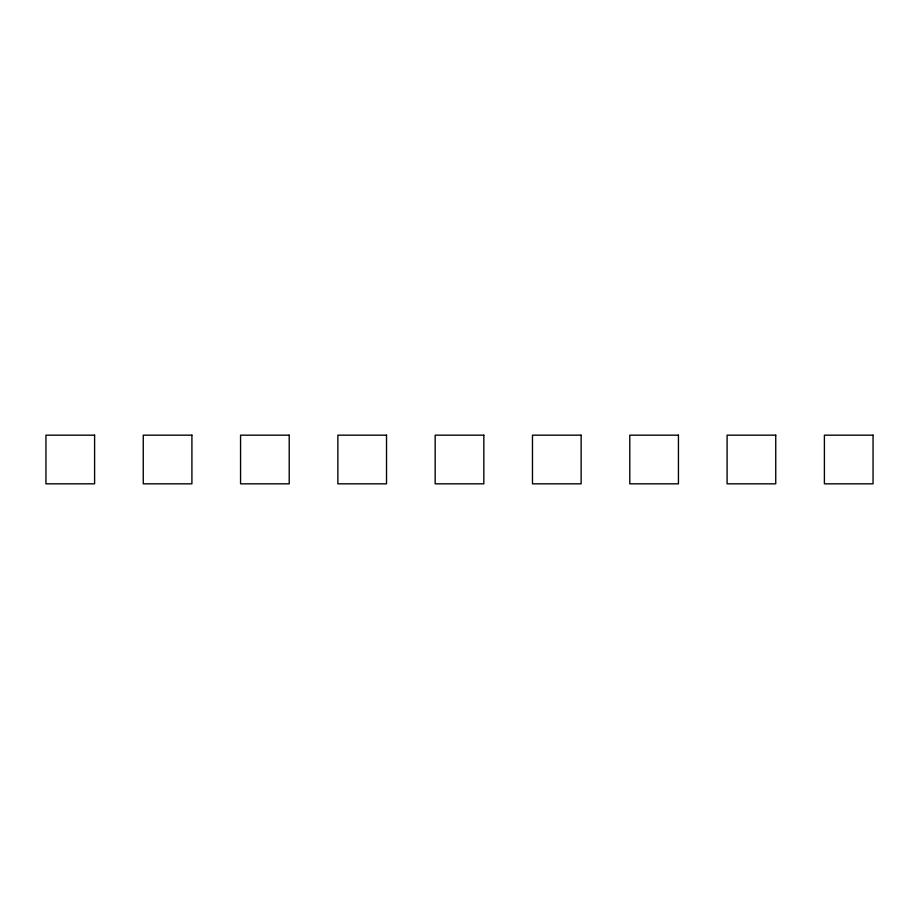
<?xml version="1.0" encoding="UTF-8"?>
<svg xmlns="http://www.w3.org/2000/svg" width="919" height="919" viewBox="0 0 919 919"><rect width="100%" height="100%" fill="white"/><g stroke="black" fill="none" stroke-linecap="round" stroke-linejoin="round"><path stroke-width="1.38" d="M94.6 435.169L45.95 435.169L45.95 483.831L94.6 483.831L94.6 435.169M191.91 435.169L143.261 435.169L143.261 483.831L191.91 483.831L191.91 435.169M289.209 435.169L240.56 435.169L240.56 483.831L289.209 483.831L289.209 435.169M386.52 435.169L337.87 435.169L337.87 483.831L386.52 483.831L386.52 435.169M483.831 435.169L435.169 435.169L435.169 483.831L483.831 483.831L483.831 435.169M581.13 435.169L532.48 435.169L532.48 483.831L581.13 483.831L581.13 435.169M678.44 435.169L629.791 435.169L629.791 483.831L678.44 483.831L678.44 435.169M775.739 435.169L727.09 435.169L727.09 483.831L775.739 483.831L775.739 435.169M873.05 435.169L824.4 435.169L824.4 483.831L873.05 483.831L873.05 435.169"/></g></svg>
